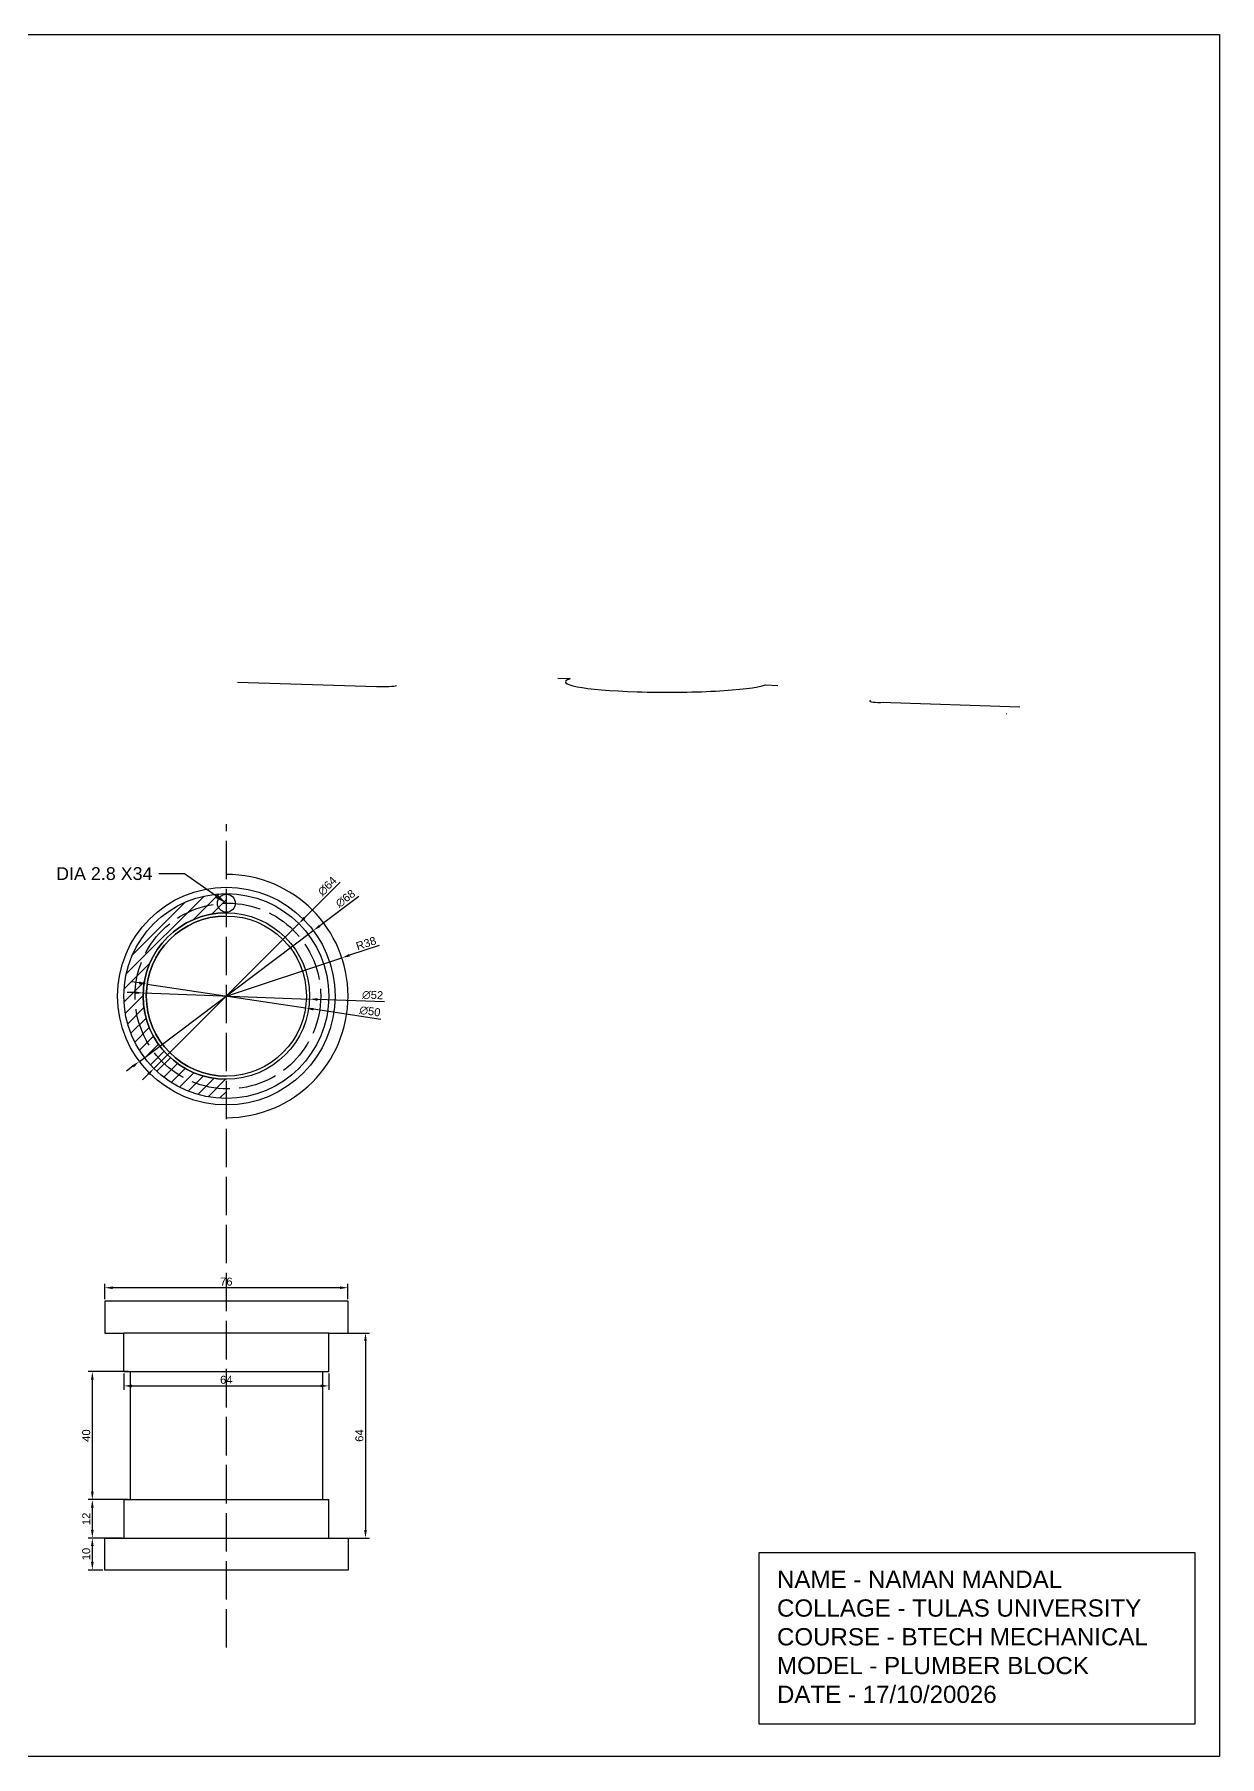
# Model space of a CAD drawing. Header units: millimetres. Extents: x 298 to 1020, y 98 to 635.
# Drawn here: x 650 to 1020, y 98 to 635 of the extents above; entities that cross this region are included whole.
import ezdxf
from ezdxf import colors
from ezdxf.entities.mleader import LeaderData, LeaderLine
from ezdxf.math import Vec2, Vec3

# ---------------------------------------------------------------- set-up
doc = ezdxf.new("R2010")
doc.units = ezdxf.units.MM
doc.linetypes.add('ACAD_ISO02W100', pattern=[15, 12, -3])
doc.layers.add('CNT', color=252, linetype='ACAD_ISO02W100')
doc.styles.get("Standard").update_dxf_attribs({"font": 'arial.ttf'})
doc.dimstyles.new('ISO-25', dxfattribs={"dimtxt": 2.5, "dimasz": 2.5, "dimexe": 1.25, "dimexo": 0.625, "dimtad": 1, "dimtxsty": 'Standard', "dimcen": 2.5, "dimadec": 0, "dimazin": 0, "dimtfac": 1, "dimtmove": 0, "dimatfit": 3, "dimfxl": 1, "dimarcsym": 0})

# ---------------------------------------------------------------- blocks, each defined once
blk = doc.blocks.new('*D125')
at = {"color": 0, "lineweight": -2, "transparency": 16777216}
for p, q in [((672.01, 240.49), (672.01, 245.29)), ((745.51, 244.04), (674.51, 244.04)), ((748.01, 240.49), (748.01, 245.29))]:
    blk.add_line(p, q, dxfattribs=at)
at = {"color": 0, "transparency": 16777216}
for points in [[(674.51, 244.46), (674.51, 243.62), (672.01, 244.04)], [(745.51, 244.46), (745.51, 243.62), (748.01, 244.04)]]:
    blk.add_solid(points, dxfattribs=at)
at = {"layer": 'Defpoints', "color": 0, "transparency": 16777216}
for p in [(672.01, 244.04), (672.01, 239.86), (748.01, 239.86)]:
    blk.add_point(p, dxfattribs=at)
at = {"color": 0, "transparency": 16777216, "insert": (710.01, 245.94), "char_height": 2.5, "attachment_point": 5}
blk.add_mtext('76', dxfattribs=at)
blk = doc.blocks.new('*D126')
at = {"color": 0, "lineweight": -2, "transparency": 16777216}
for p, q in [((742.64, 229.86), (754.73, 229.86)), ((753.48, 227.36), (753.48, 168.36)), ((742.64, 165.86), (754.73, 165.86))]:
    blk.add_line(p, q, dxfattribs=at)
at = {"color": 0, "transparency": 16777216}
for points in [[(753.06, 227.36), (753.89, 227.36), (753.48, 229.86)], [(753.06, 168.36), (753.89, 168.36), (753.48, 165.86)]]:
    blk.add_solid(points, dxfattribs=at)
at = {"layer": 'Defpoints', "color": 0, "transparency": 16777216}
for p in [(742.01, 229.86), (742.01, 165.86), (753.48, 165.86)]:
    blk.add_point(p, dxfattribs=at)
at = {"color": 0, "transparency": 16777216, "insert": (751.58, 197.86), "char_height": 2.5, "attachment_point": 5, "rotation": 90}
blk.add_mtext('64', dxfattribs=at)
blk = doc.blocks.new('*D127')
at = {"color": 0, "lineweight": -2, "transparency": 16777216}
for p, q in [((678.01, 217.24), (678.01, 212.13)), ((742.01, 217.24), (742.01, 212.13)), ((680.51, 213.38), (739.51, 213.38))]:
    blk.add_line(p, q, dxfattribs=at)
at = {"color": 0, "transparency": 16777216}
for points in [[(680.51, 213.8), (680.51, 212.96), (678.01, 213.38)], [(739.51, 213.8), (739.51, 212.96), (742.01, 213.38)]]:
    blk.add_solid(points, dxfattribs=at)
at = {"layer": 'Defpoints', "color": 0, "transparency": 16777216}
for p in [(678.01, 217.86), (742.01, 217.86), (742.01, 213.38)]:
    blk.add_point(p, dxfattribs=at)
at = {"color": 0, "transparency": 16777216, "insert": (710.01, 215.28), "char_height": 2.5, "attachment_point": 5}
blk.add_mtext('64', dxfattribs=at)
blk = doc.blocks.new('*D128')
at = {"color": 0, "lineweight": -2, "transparency": 16777216}
for p, q in [((671.39, 165.86), (666.9, 165.86)), ((668.15, 163.36), (668.15, 158.36)), ((671.39, 155.86), (666.9, 155.86))]:
    blk.add_line(p, q, dxfattribs=at)
at = {"color": 0, "transparency": 16777216}
for points in [[(667.74, 163.36), (668.57, 163.36), (668.15, 165.86)], [(667.74, 158.36), (668.57, 158.36), (668.15, 155.86)]]:
    blk.add_solid(points, dxfattribs=at)
at = {"layer": 'Defpoints', "color": 0, "transparency": 16777216}
for p in [(672.01, 165.86), (668.15, 155.86), (672.01, 155.86)]:
    blk.add_point(p, dxfattribs=at)
at = {"color": 0, "transparency": 16777216, "insert": (666.25, 160.86), "char_height": 2.5, "attachment_point": 5, "rotation": 90}
blk.add_mtext('10', dxfattribs=at)
blk = doc.blocks.new('*D129')
at = {"color": 0, "lineweight": -2, "transparency": 16777216}
for p, q in [((677.39, 177.86), (666.9, 177.86)), ((668.15, 175.36), (668.15, 168.36)), ((677.39, 165.86), (666.9, 165.86))]:
    blk.add_line(p, q, dxfattribs=at)
at = {"color": 0, "transparency": 16777216}
for points in [[(667.74, 175.36), (668.57, 175.36), (668.15, 177.86)], [(667.74, 168.36), (668.57, 168.36), (668.15, 165.86)]]:
    blk.add_solid(points, dxfattribs=at)
at = {"layer": 'Defpoints', "color": 0, "transparency": 16777216}
for p in [(678.01, 177.86), (668.15, 165.86), (678.01, 165.86)]:
    blk.add_point(p, dxfattribs=at)
at = {"color": 0, "transparency": 16777216, "insert": (666.27, 171.86), "char_height": 2.5, "attachment_point": 5, "rotation": 90}
blk.add_mtext('12', dxfattribs=at)
blk = doc.blocks.new('*D130')
at = {"color": 0, "lineweight": -2, "transparency": 16777216}
for p, q in [((679.39, 217.86), (666.9, 217.86)), ((668.15, 215.36), (668.15, 180.36)), ((679.39, 177.86), (666.9, 177.86))]:
    blk.add_line(p, q, dxfattribs=at)
at = {"color": 0, "transparency": 16777216}
for points in [[(667.74, 215.36), (668.57, 215.36), (668.15, 217.86)], [(667.74, 180.36), (668.57, 180.36), (668.15, 177.86)]]:
    blk.add_solid(points, dxfattribs=at)
at = {"layer": 'Defpoints', "color": 0, "transparency": 16777216}
for p in [(680.01, 217.86), (668.15, 177.86), (680.01, 177.86)]:
    blk.add_point(p, dxfattribs=at)
at = {"color": 0, "transparency": 16777216, "insert": (666.25, 197.86), "char_height": 2.5, "attachment_point": 5, "rotation": 90}
blk.add_mtext('40', dxfattribs=at)
blk = doc.blocks.new('*D98')
at = {"color": 0, "lineweight": -2, "transparency": 16777216}
for p, q in [((682.82, 339.24), (680.35, 339.62)), ((685.29, 338.87), (734.73, 331.42)), ((758.3, 327.86), (737.2, 331.04))]:
    blk.add_line(p, q, dxfattribs=at)
at = {"color": 0, "transparency": 16777216}
for points in [[(682.88, 339.66), (682.76, 338.83), (685.29, 338.87)], [(737.27, 331.46), (737.14, 330.63), (734.73, 331.42)]]:
    blk.add_solid(points, dxfattribs=at)
at = {"layer": 'Defpoints', "color": 0, "transparency": 16777216}
for p in [(685.29, 338.87), (734.73, 331.42)]:
    blk.add_point(p, dxfattribs=at)
at = {"color": 0, "transparency": 16777216, "insert": (754.87, 330.37), "char_height": 2.5, "attachment_point": 5, "rotation": 351.4251}
blk.add_mtext('∅50', dxfattribs=at)
blk = doc.blocks.new('*D99')
at = {"color": 0, "lineweight": -2, "transparency": 16777216}
for p, q in [((681.53, 336.21), (679.03, 336.3)), ((684.03, 336.11), (735.99, 334.18)), ((759.39, 333.31), (738.49, 334.08))]:
    blk.add_line(p, q, dxfattribs=at)
at = {"color": 0, "transparency": 16777216}
for points in [[(681.55, 336.62), (681.52, 335.79), (684.03, 336.11)], [(738.51, 334.5), (738.48, 333.67), (735.99, 334.18)]]:
    blk.add_solid(points, dxfattribs=at)
at = {"layer": 'Defpoints', "color": 0, "transparency": 16777216}
for p in [(684.03, 336.11), (735.99, 334.18)]:
    blk.add_point(p, dxfattribs=at)
at = {"color": 0, "transparency": 16777216, "insert": (755.7, 335.42), "char_height": 2.5, "attachment_point": 5, "rotation": 357.8666}
blk.add_mtext('∅52', dxfattribs=at)
blk = doc.blocks.new('*D100')
at = {"color": 0, "lineweight": -2, "transparency": 16777216}
for p, q in [((751.41, 366.29), (739.18, 357.09)), ((682.84, 314.71), (737.18, 355.58)), ((680.84, 313.2), (678.85, 311.7))]:
    blk.add_line(p, q, dxfattribs=at)
at = {"color": 0, "transparency": 16777216}
for points in [[(738.93, 357.42), (739.43, 356.75), (737.18, 355.58)], [(680.59, 313.54), (681.09, 312.87), (682.84, 314.71)]]:
    blk.add_solid(points, dxfattribs=at)
at = {"layer": 'Defpoints', "color": 0, "transparency": 16777216}
for p in [(737.18, 355.58), (682.84, 314.71)]:
    blk.add_point(p, dxfattribs=at)
at = {"color": 0, "transparency": 16777216, "insert": (747.21, 365.59), "char_height": 2.5, "attachment_point": 5, "rotation": 36.9533}
blk.add_mtext('∅68', dxfattribs=at)
blk = doc.blocks.new('*D101')
at = {"color": 0, "lineweight": -2, "transparency": 16777216}
for p, q in [((757.7, 350.93), (748.46, 347.87)), ((710.01, 335.14), (746.09, 347.09))]:
    blk.add_line(p, q, dxfattribs=at)
at = {"color": 0, "transparency": 16777216}
blk.add_solid([(748.33, 348.27), (748.59, 347.48), (746.09, 347.09)], dxfattribs=at)
at = {"layer": 'Defpoints', "color": 0, "transparency": 16777216}
for p in [(746.09, 347.09), (710.01, 335.14)]:
    blk.add_point(p, dxfattribs=at)
at = {"color": 0, "transparency": 16777216, "insert": (753.67, 351.6), "char_height": 2.5, "attachment_point": 5, "rotation": 18.3194}
blk.add_mtext('R38', dxfattribs=at)
blk = doc.blocks.new('*D102')
at = {"color": 0, "lineweight": -2, "transparency": 16777216}
for p, q in [((745.6, 370.74), (734.4, 359.54)), ((687.39, 312.51), (732.64, 357.78)), ((685.62, 310.75), (683.85, 308.98))]:
    blk.add_line(p, q, dxfattribs=at)
at = {"color": 0, "transparency": 16777216}
for points in [[(734.11, 359.84), (734.7, 359.25), (732.64, 357.78)], [(685.33, 311.04), (685.92, 310.45), (687.39, 312.51)]]:
    blk.add_solid(points, dxfattribs=at)
at = {"layer": 'Defpoints', "color": 0, "transparency": 16777216}
for p in [(732.64, 357.78), (687.39, 312.51)]:
    blk.add_point(p, dxfattribs=at)
at = {"color": 0, "transparency": 16777216, "insert": (741.54, 369.47), "char_height": 2.5, "attachment_point": 5, "rotation": 45.0084}
blk.add_mtext('∅64', dxfattribs=at)

msp = doc.modelspace()

# ---------------------------------------------------------------- hatches: boundary and pattern name
h = msp.add_hatch()
h.set_pattern_fill('ANSI31', color=256, scale=0.89)
h.set_pattern_definition([(45, (-622.149, -1022.7933), (-1.998107, 1.998107), [])])
h.paths.add_polyline_path([(710.012, 361.145), (710.012, 367.145, 0.4142136), (678.012, 335.145, 0.4142136), (710.012, 303.145), (710.012, 309.145, -1)])

# ---------------------------------------------------------------- linework, layer by layer
at = {"extrusion": (0, 0.994808, 0.101768)}
for p, q in [((713.518, 433.181, 39.096), (756.949, 431.8, 52.591)), ((817.376, 434.251, 28.636), (813.558, 434.372, 27.45)), ((878.466, 432.309, 47.617), (882.284, 432.187, 48.804)), ((957.876, 425.413, 115.022), (914.446, 426.794, 101.527)), ((953.649, 423.415, 134.552), (953.823, 423.41, 134.606))]:
    msp.add_line(p, q, dxfattribs=at)
for p, q in [((748.012, 239.861), (672.012, 239.861)), ((672.012, 239.861), (672.012, 229.861)), ((748.012, 229.861), (748.012, 239.861)), ((672.012, 229.861), (678.012, 229.861)), ((742.012, 229.861), (678.012, 229.861)), ((678.012, 217.861), (678.012, 229.861)), ((742.012, 217.861), (742.012, 229.861)), ((742.012, 229.861), (748.012, 229.861)), ((678.012, 217.861), (742.012, 217.861)), ((680.012, 217.861), (680.012, 177.861)), ((740.012, 217.861), (740.012, 177.861)), ((678.012, 177.861), (678.012, 165.861)), ((678.012, 177.861), (742.012, 177.861)), ((742.012, 165.861), (742.012, 177.861)), ((672.012, 155.861), (672.012, 165.861)), ((672.012, 165.861), (678.012, 165.861)), ((678.012, 165.861), (742.012, 165.861)), ((742.012, 165.861), (748.012, 165.861)), ((748.012, 165.861), (748.012, 155.861)), ((748.012, 155.861), (672.012, 155.861))]:
    msp.add_line(p, q)
for points in [[(298.1, 635.493), (1020.244, 635.493), (1020.244, 97.608), (298.1, 97.608)], [(876.411, 161.378), (1012.469, 161.378), (1012.469, 107.742), (876.411, 107.742)]]:
    msp.add_lwpolyline(points, close=True)
for centre, radius in [((710.012, 335.145), 34), ((710.012, 335.145), 32), ((710.012, 364.14), 2.8), ((710.012, 335.145), 26), ((710.012, 335.145), 25)]:
    msp.add_circle(centre, radius)
for centre, radius, start, end in [((-758.44, 3.602, 434.91), 5, 72.65453, 162.65453), ((-847.921, -6.165, 434.91), 32, 342.65453, 72.65453), ((-847.921, -6.165, 434.91), 32, 72.65453, 162.65453), ((-915.936, 52.793, 434.91), 5, 342.65453, 72.65453)]:
    msp.add_arc(centre, radius, start, end, dxfattribs=at)
for radius, start, end in [(38, 270, 90), (26, 90, 270), (25, 90, 270)]:
    msp.add_arc((710.012, 335.145), radius, start, end)
at = {"layer": 'CNT'}
msp.add_line((710.012, 131.675), (710.012, 388.8), dxfattribs=at)
msp.add_circle((710.505, 335.145), 29, dxfattribs=at)

# ---------------------------------------------------------------- texts
at = {"insert": (881.996, 155.681), "char_height": 5.38872, "attachment_point": 1}
msp.add_mtext_dynamic_manual_height_columns('NAME - NAMAN MANDAL\\PCOLLAGE - TULAS UNIVERSITY\\PCOURSE - BTECH MECHANICAL\\PMODEL - PLUMBER BLOCK\\PDATE - 17/10/20026', width=429.95921, gutter_width=26.944, heights=[0], dxfattribs=at)

# ---------------------------------------------------------------- dimensions: what is measured, and where the dimension line sits
for p1, p2, picture, middle in [((687.388, 312.514), (732.636, 357.775), '*D102', (742.931, 368.073)), ((682.842, 314.705), (737.182, 355.584), '*D100', (748.394, 364.019)), ((685.292, 338.872), (734.733, 331.417), '*D98', (754.574, 328.425)), ((684.03, 336.113), (735.994, 334.177), '*D99', (755.631, 333.445))]:
    dim = msp.add_diameter_dim_2p(p1=p1, p2=p2, dimstyle='ISO-25')
    dim.commit()
    dim.dimension.update_dxf_attribs({"geometry": picture, "text_midpoint": middle, "dimtype": 163})
dim = msp.add_radius_dim(center=(710.012, 335.145), mpoint=(746.086, 347.089), dimstyle='ISO-25')
dim.commit()
dim.dimension.update_dxf_attribs({"geometry": '*D101', "text_midpoint": (753.666, 351.602)})
for base, p1, p2, picture, middle in [((672.012, 244.041), (748.012, 239.861), (672.012, 239.861), '*D125', (710.012, 245.943)), ((742.012, 213.379), (678.012, 217.861), (742.012, 217.861), '*D127', (710.012, 215.28))]:
    dim = msp.add_linear_dim(base=base, p1=p1, p2=p2, dimstyle='ISO-25')
    dim.commit()
    dim.dimension.update_dxf_attribs({"geometry": picture, "text_midpoint": middle})
for base, p1, p2, picture, middle in [((753.477, 165.861), (742.012, 229.861), (742.012, 165.861), '*D126', (751.576, 197.861)), ((668.153, 177.861), (680.012, 217.861), (680.012, 177.861), '*D130', (666.251, 197.861)), ((668.153, 165.861), (678.012, 177.861), (678.012, 165.861), '*D129', (666.273, 171.861)), ((668.153, 155.861), (672.012, 165.861), (672.012, 155.861), '*D128', (666.251, 160.861))]:
    dim = msp.add_linear_dim(base=base, p1=p1, p2=p2, angle=90, dimstyle='ISO-25')
    dim.commit()
    dim.dimension.update_dxf_attribs({"geometry": picture, "text_midpoint": middle})

# ---------------------------------------------------------------- leaders
ml = msp.add_multileader_mtext('Standard')
ml.set_content('DIA 2.8 X34', color=256)
ml.set_leader_properties()
ml.build(insert=Vec2(0, 0))
ctx = ml.context
ctx.base_point, ctx.plane_origin = Vec3(655.532, 373.358), Vec3(710.012, 364.14)
ctx.text_align_type = 2
notes = []
notes.append((ctx, [(0, (1, 1, 0), (696.962, 373.358), (-1, 0), 8, [(0, [(710.012, 364.14)], 0, [])])]))
ctx.mtext.insert, ctx.mtext.alignment, ctx.mtext.flow_direction = Vec3(686.962, 375.394), 3, 5
for ctx, leaders in notes:
    for number, flags, end, landing, length, lines in leaders:
        leader = LeaderData()
        leader.index, (leader.has_last_leader_line, leader.has_dogleg_vector, leader.attachment_direction) = number, flags
        leader.last_leader_point, leader.dogleg_vector, leader.dogleg_length = Vec3(end), Vec3(landing), length
        for number, points, colour, breaks in lines:
            line = LeaderLine()
            line.index, line.vertices, line.color, line.breaks = number, Vec3.list(points), colors.encode_raw_color(colour), breaks
            leader.lines.append(line)
        ctx.leaders.append(leader)

doc.saveas('drawing.dxf')
